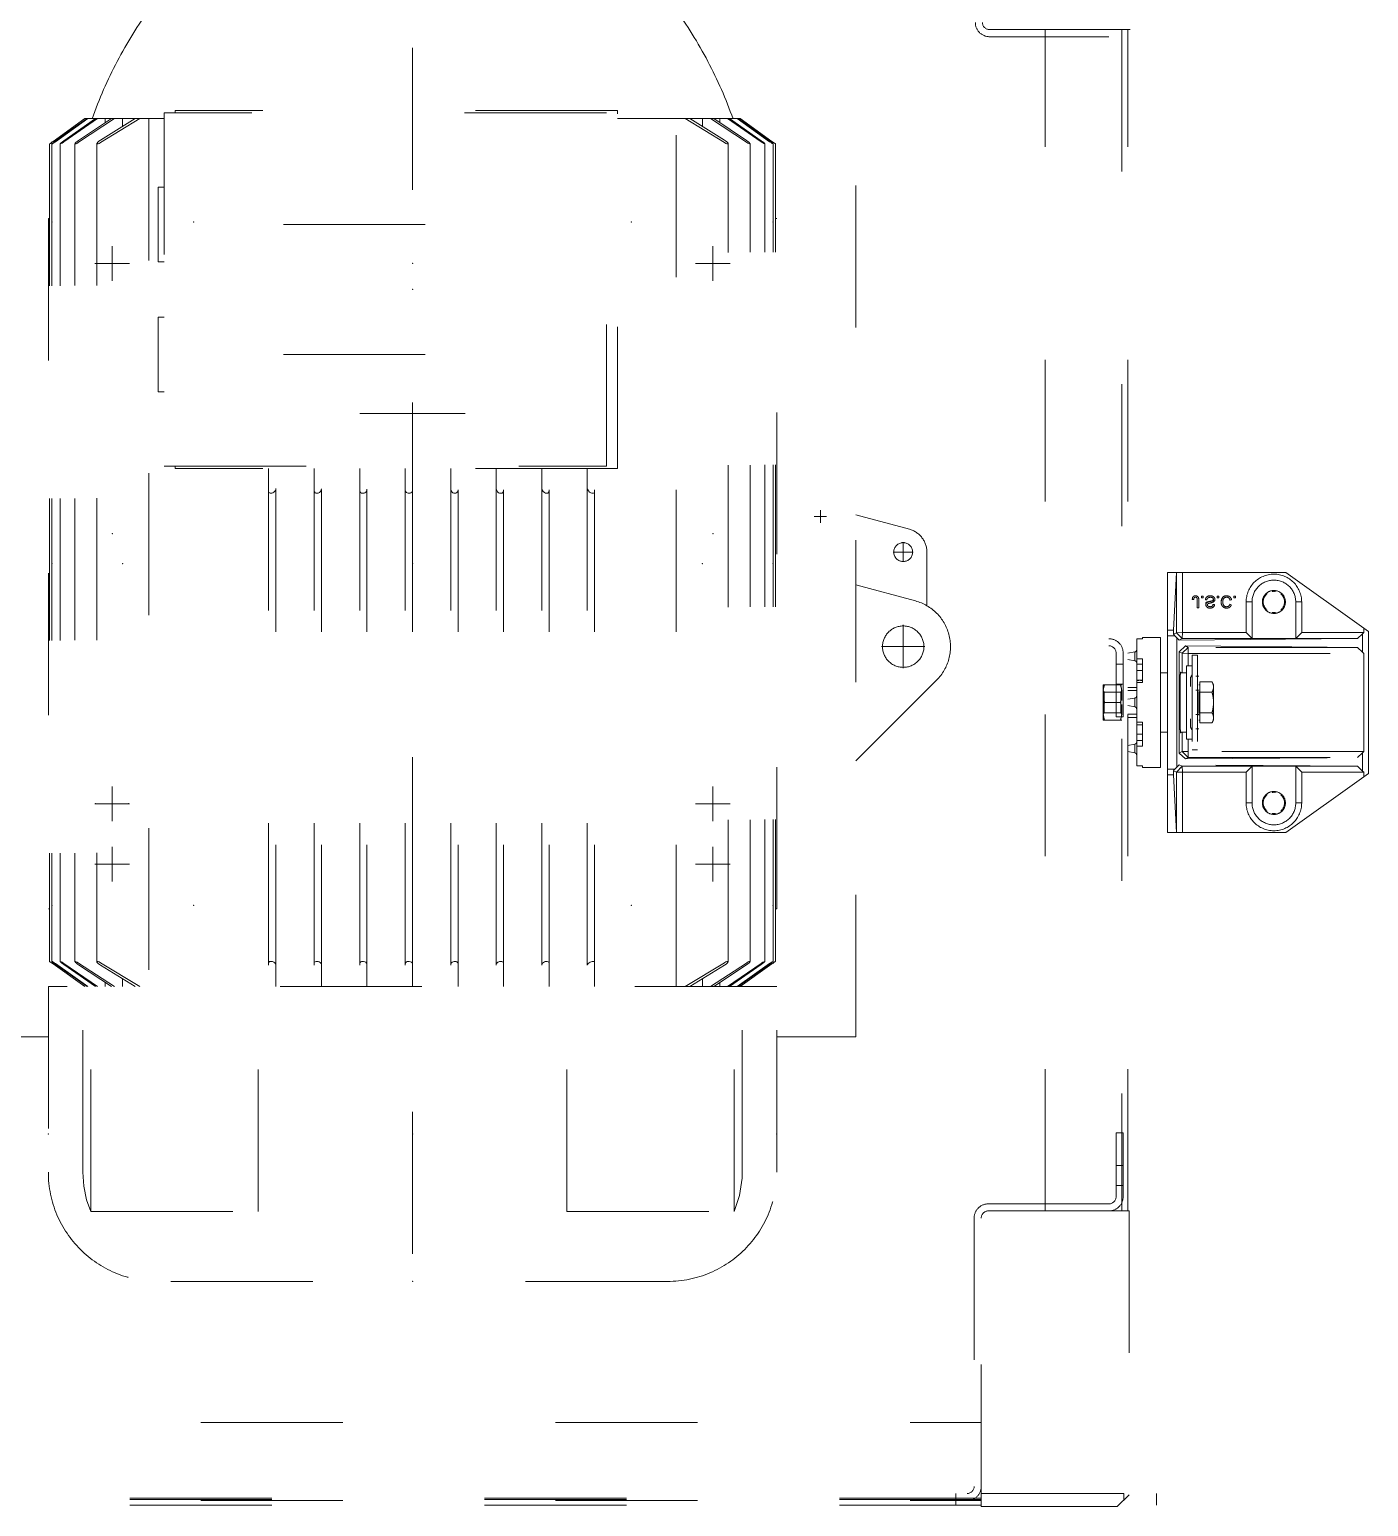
# Model space of a CAD drawing. Extents: x -181672 to 290600, y -29000 to 395522.
# Drawn here: x 1109 to 2241, y 39824 to 41073 of the extents above; entities that cross this region are included whole.
import ezdxf

# ---------------------------------------------------------------- set-up
doc = ezdxf.new("R2010")
doc.units = 0
doc.header["$LTSCALE"] = 10
doc.linetypes.add('XFM7Q20PCW-200K$0$ACAD_ISO03W100', pattern=[30, 12, -18])
doc.layers.add('XFM7Q20PCW-200K$0$PCW EQ (FUTURE)', color=252, linetype='XFM7Q20PCW-200K$0$ACAD_ISO03W100', lineweight=9)

# ---------------------------------------------------------------- blocks, each defined once
blk = doc.blocks.new('XFM7Q20PCW-200K$0$PCW-防震基座-更新後 - PCW-防震基座-更新後-V1242-CUB_L40')
at = {"extrusion": (0, 0, -1)}
for p, q in [((-2437.7, -343.4), (-2437.7, 616.6)), ((-2433.7, 616.6), (-2433.7, -343.4)), ((-2432.7, -343.4), (-2432.7, 616.6)), ((-2431.7, -343.4), (-2431.7, 616.6)), ((-2367.7, 616.6), (-2367.7, -343.4)), ((-2433.7, -321.9), (-2437.7, -321.9)), ((-2188.7, -397.4), (-1189.5, -397.4)), ((-1189.5, -462.4), (-2188.7, -462.4)), ((-2188.7, -467.4), (-1189.5, -467.4)), ((-2437.7, -491.5), (-2433.7, -491.5))]:
    blk.add_line(p, q, dxfattribs=at)
for p, q in [((-2427.7, -321.9), (-2433.7, -321.9)), ((-2427.7, -464), (-2427.7, -331.4)), ((-2438.7, -343.4), (-2194.7, -343.4)), ((-2438.7, -343.4), (-2438.7, -458.4)), ((-2194.7, -337.4), (-2421.7, -337.4)), ((-2408.7, -343.4), (-2408.7, -343.4)), ((-2399.7, -343.4), (-2399.7, -343.4)), ((-2188.7, -349.4), (-2188.7, -468.4)), ((-2182.7, -451.4), (-2182.7, -349.4)), ((-1195.5, -451.4), (-1195.5, -350.4)), ((-1189.5, -469.4), (-1189.5, -350.4)), ((-1773.6, -446.4), (-1743.6, -446.4)), ((-1773.6, -447.7), (-1773.6, -461.1)), ((-1767.3, -447.3), (-1768.6, -446.4)), ((-1767.3, -461.5), (-1767.3, -447.3)), ((-1767.3, -447.3), (-1749.8, -447.3)), ((-1758.6, -447.7), (-1758.6, -461.1)), ((-1748.6, -446.4), (-1749.8, -447.3)), ((-1749.8, -447.3), (-1749.8, -461.5)), ((-1743.6, -447.7), (-1743.6, -461.1)), ((-2428.7, -468.4), (-2438.7, -458.4)), ((-2122.7, -457.4), (-2176.7, -457.4)), ((-2167.2, -463.4), (-2167.2, -457.4)), ((-2150.2, -457.4), (-2150.2, -463.4)), ((-2122.7, -463.4), (-2122.7, -457.4)), ((-1770.7, -457.4), (-1770.7, -463.4)), ((-1770.7, -457.4), (-1716.7, -457.4)), ((-1768.6, -462.4), (-1767.3, -461.5)), ((-1749.8, -461.5), (-1767.3, -461.5)), ((-1749.8, -461.5), (-1748.6, -462.4)), ((-1743.2, -463.4), (-1743.2, -457.4)), ((-1726.2, -457.4), (-1726.2, -463.4)), ((-2433.7, -464), (-2427.7, -464)), ((-2188.7, -468.4), (-2428.7, -468.4)), ((-2122.7, -463.4), (-2176.7, -463.4)), ((-2158.7, -463.4), (-2158.7, -463.4)), ((-1801.3, -473.2), (-1800.2, -467.4)), ((-1801.3, -473.2), (-1793.9, -473.2)), ((-1794.9, -467.4), (-1793.9, -473.2)), ((-1771.3, -474.9), (-1771.3, -467.4)), ((-1716.7, -463.4), (-1770.7, -463.4)), ((-1768, -462.4), (-1768.6, -462.4)), ((-1768.6, -474.9), (-1768.6, -467.4)), ((-1766.3, -462.4), (-1768, -462.4)), ((-1763.6, -462.4), (-1766.3, -462.4)), ((-1760.3, -462.4), (-1763.6, -462.4)), ((-1762.3, -473.2), (-1761.3, -467.4)), ((-1762.3, -473.2), (-1754.9, -473.2)), ((-1753.6, -462.4), (-1756.9, -462.4)), ((-1755.9, -467.4), (-1754.9, -473.2)), ((-1750.9, -462.4), (-1753.6, -462.4)), ((-1749.2, -462.4), (-1750.9, -462.4)), ((-1748.6, -462.4), (-1749.2, -462.4)), ((-1748.6, -467.4), (-1748.6, -474.9)), ((-1745.9, -467.4), (-1745.9, -474.9)), ((-1723.3, -473.2), (-1722.3, -467.4)), ((-1715.9, -473.2), (-1723.3, -473.2)), ((-1716.9, -467.4), (-1715.9, -473.2)), ((-939.5, -469.4), (-1189.5, -469.4)), ((-1813.6, -494.9), (-1813.6, -479.9)), ((-1812.3, -479.9), (-1813.6, -479.9)), ((-1812.3, -474.9), (-1812.3, -479.9)), ((-1812.3, -474.9), (-1785.5, -474.9)), ((-1795.5, -479.9), (-1795.5, -474.9)), ((-1775.4, -479.9), (-1795.5, -479.9)), ((-1790.9, -479.9), (-1790.9, -474.9)), ((-1785.5, -474.9), (-1731.7, -474.9)), ((-1785.5, -474.9), (-1785.5, -479.9)), ((-1777.5, -479.9), (-1777.5, -474.9)), ((-1775.4, -474.9), (-1775.4, -479.9)), ((-1741.8, -479.9), (-1741.8, -474.9)), ((-1721.6, -479.9), (-1741.8, -479.9)), ((-1740.1, -476.7), (-1740.1, -474.9)), ((-1740.1, -479.9), (-1740.1, -478.1)), ((-1739.7, -474.9), (-1739.7, -479.9)), ((-1731.7, -474.9), (-1731.7, -479.9)), ((-1731.7, -474.9), (-1726.3, -474.9)), ((-1726.3, -479.9), (-1726.3, -474.9)), ((-1704.8, -474.9), (-1726.3, -474.9)), ((-1721.6, -474.9), (-1721.6, -479.9)), ((-1704.8, -474.9), (-1704.8, -479.9)), ((-1703.6, -479.9), (-1704.8, -479.9)), ((-1703.6, -479.9), (-1703.6, -494.9)), ((-2433.7, -491.5), (-2427.7, -491.5)), ((-1813.6, -494.9), (-1703.6, -494.9)), ((-1783.6, -494.9), (-1783.6, -500.9)), ((-1733.6, -500.9), (-1733.6, -494.9)), ((-1868.6, -500.9), (-1868.6, -508.4)), ((-1868.6, -500.9), (-1819.8, -500.9)), ((-1868.6, -508.4), (-1819.8, -505.9)), ((-1817.6, -508.4), (-1868.6, -508.4)), ((-1868.6, -508.4), (-1868.6, -508.4)), ((-1868.6, -508.4), (-1868.6, -513.5)), ((-1819.8, -500.9), (-1819.8, -505.9)), ((-1819.8, -500.9), (-1817.9, -500.9)), ((-1817.9, -500.9), (-1815, -500.9)), ((-1816.3, -505.9), (-1817.6, -508.4)), ((-1812.6, -513.4), (-1817.6, -508.4)), ((-1817.6, -508.4), (-1817.6, -513.5)), ((-1815, -500.9), (-1815, -507.1)), ((-1815, -500.9), (-1702.2, -500.9)), ((-1815, -507.1), (-1813.3, -508.9)), ((-1811.3, -510.9), (-1813.3, -508.9)), ((-1813.3, -508.9), (-1703.9, -508.9)), ((-1812.6, -661.7), (-1811.3, -510.9)), ((-1812.6, -513.4), (-1811.3, -510.9)), ((-1801.4, -510.9), (-1806.3, -516)), ((-1800.1, -513.4), (-1801.4, -510.9)), ((-1801.4, -510.9), (-1715.8, -510.9)), ((-1784.2, -512), (-1784.2, -512.1)), ((-1783.6, -511.8), (-1783.6, -516.9)), ((-1733.6, -516.9), (-1733.6, -511.8)), ((-1733, -512.1), (-1733, -512)), ((-1715.8, -510.9), (-1717, -513.4)), ((-1710.8, -516), (-1715.8, -510.9)), ((-1703.9, -508.9), (-1705.8, -510.9)), ((-1705.8, -510.9), (-1704.6, -661.7)), ((-1705.8, -510.9), (-1704.6, -513.4)), ((-1699.6, -508.4), (-1704.6, -513.4)), ((-1703.9, -508.9), (-1702.2, -507.1)), ((-1702.2, -500.9), (-1699.3, -500.9)), ((-1702.2, -507.1), (-1702.2, -500.9)), ((-1699.6, -508.4), (-1700.9, -505.9)), ((-1648.6, -508.4), (-1699.6, -508.4)), ((-1699.5, -513.5), (-1699.6, -508.4)), ((-1699.3, -500.9), (-1697.4, -500.9)), ((-1697.4, -505.9), (-1697.4, -500.9)), ((-1697.4, -500.9), (-1648.6, -500.9)), ((-1697.4, -505.9), (-1648.6, -508.4)), ((-1648.6, -508.4), (-1648.6, -500.9)), ((-1648.6, -513.5), (-1648.6, -508.4)), ((-1648.6, -508.4), (-1648.6, -508.4)), ((-1868.6, -513.5), (-1868.6, -600.9)), ((-1868.6, -513.5), (-1817.6, -513.5)), ((-1817.6, -513.5), (-1812.6, -513.4)), ((-1817.6, -513.5), (-1817.6, -567.4)), ((-1812.6, -572.4), (-1812.6, -513.4)), ((-1806.3, -516), (-1805.1, -661.7)), ((-1806.3, -516), (-1805.1, -518.4)), ((-1800.1, -513.4), (-1805.1, -518.4)), ((-1805.1, -518.4), (-1805.1, -661.7)), ((-1805.1, -518.4), (-1800.1, -518.5)), ((-1783.6, -513.4), (-1800.1, -513.4)), ((-1800.1, -518.5), (-1800.1, -513.4)), ((-1800.1, -666.9), (-1800.1, -518.5)), ((-1800.1, -518.5), (-1789.6, -518.5)), ((-1798.6, -526.4), (-1798.6, -521.9)), ((-1791.7, -521.9), (-1718.6, -521.9)), ((-1789.6, -516.9), (-1789.6, -521.9)), ((-1789.6, -516.9), (-1727.6, -516.9)), ((-1781.9, -521.8), (-1782.1, -521.9)), ((-1781.8, -521.6), (-1781.9, -521.8)), ((-1781.6, -521.5), (-1781.8, -521.6)), ((-1781.5, -521.4), (-1781.6, -521.5)), ((-1781.3, -521.3), (-1781.5, -521.4)), ((-1781.1, -521.2), (-1781.3, -521.3)), ((-1781, -521.1), (-1781.1, -521.2)), ((-1780.8, -521), (-1781, -521.1)), ((-1780.6, -520.9), (-1780.8, -521)), ((-1780.4, -520.8), (-1780.6, -520.9)), ((-1780.2, -520.7), (-1780.4, -520.8)), ((-1780.1, -520.6), (-1780.2, -520.7)), ((-1779.9, -520.6), (-1780.1, -520.6)), ((-1779.7, -520.5), (-1779.9, -520.6)), ((-1779.5, -520.5), (-1779.7, -520.5)), ((-1779.3, -520.5), (-1779.5, -520.5)), ((-1779.1, -520.4), (-1779.3, -520.5)), ((-1778.9, -520.4), (-1779.1, -520.4)), ((-1778.7, -520.4), (-1778.9, -520.4)), ((-1777.7, -520.4), (-1778.5, -520.4)), ((-1777.5, -520.4), (-1777.7, -520.4)), ((-1777.5, -520.4), (-1777.2, -520.4)), ((-1777.2, -520.4), (-1776.9, -520.4)), ((-1776.9, -520.4), (-1776.6, -520.4)), ((-1776.6, -520.4), (-1776.2, -520.4)), ((-1776.2, -520.4), (-1775.9, -520.4)), ((-1775.9, -520.4), (-1775.4, -520.4)), ((-1775.4, -520.4), (-1775, -520.4)), ((-1775, -520.4), (-1774.5, -520.4)), ((-1774.5, -520.4), (-1774.1, -520.4)), ((-1774.1, -520.4), (-1773.5, -520.4)), ((-1773.5, -520.4), (-1773, -520.4)), ((-1773, -520.4), (-1772.5, -520.4)), ((-1745, -520.4), (-1744.5, -520.4)), ((-1744.5, -520.4), (-1743.9, -520.4)), ((-1743.9, -520.4), (-1743.4, -520.4)), ((-1743.4, -520.4), (-1742.9, -520.4)), ((-1742.9, -520.4), (-1742.4, -520.4)), ((-1742.4, -520.4), (-1742.1, -520.4)), ((-1742.1, -520.4), (-1741.7, -520.4)), ((-1741.7, -520.4), (-1741.3, -520.4)), ((-1741.3, -520.4), (-1740.9, -520.4)), ((-1740.9, -520.4), (-1740.5, -520.4)), ((-1740.5, -520.4), (-1740.2, -520.4)), ((-1740.2, -520.4), (-1739.9, -520.4)), ((-1739.9, -520.4), (-1738.8, -520.4)), ((-1738.8, -520.4), (-1738.7, -520.4)), ((-1738.3, -520.4), (-1738.5, -520.4)), ((-1738.1, -520.4), (-1738.3, -520.4)), ((-1737.9, -520.5), (-1738.1, -520.4)), ((-1737.7, -520.5), (-1737.9, -520.5)), ((-1737.5, -520.5), (-1737.7, -520.5)), ((-1737.3, -520.6), (-1737.5, -520.5)), ((-1737.1, -520.6), (-1737.3, -520.6)), ((-1737, -520.7), (-1737.1, -520.6)), ((-1736.8, -520.8), (-1737, -520.7)), ((-1736.6, -520.9), (-1736.8, -520.8)), ((-1736.4, -520.9), (-1736.6, -520.9)), ((-1736.2, -521), (-1736.4, -520.9)), ((-1736.1, -521.1), (-1736.2, -521)), ((-1735.9, -521.3), (-1736.1, -521.1)), ((-1735.7, -521.4), (-1735.9, -521.3)), ((-1735.6, -521.5), (-1735.7, -521.4)), ((-1735.4, -521.6), (-1735.6, -521.5)), ((-1735.3, -521.8), (-1735.4, -521.6)), ((-1735.1, -521.9), (-1735.3, -521.8)), ((-1717, -513.4), (-1733.6, -513.4)), ((-1727.6, -516.9), (-1727.6, -521.9)), ((-1727.6, -518.5), (-1717.1, -518.5)), ((-1718.6, -521.9), (-1718.6, -526.4)), ((-1717, -513.4), (-1717.1, -518.5)), ((-1717.1, -518.5), (-1712, -518.4)), ((-1717.1, -518.5), (-1717.1, -666.9)), ((-1712, -518.4), (-1717, -513.4)), ((-1712, -518.4), (-1710.8, -516)), ((-1710.8, -516), (-1712, -661.7)), ((-1712, -661.7), (-1712, -518.4)), ((-1704.6, -513.4), (-1704.6, -572.4)), ((-1704.6, -513.4), (-1699.5, -513.5)), ((-1699.5, -567.4), (-1699.5, -513.5)), ((-1699.5, -513.5), (-1648.6, -513.5)), ((-1671.5, -521.9), (-1671.6, -523.1)), ((-1648.6, -600.9), (-1648.6, -513.5)), ((-1718.6, -526.4), (-1791.7, -526.4)), ((-1780.8, -527.4), (-1780.8, -524.9)), ((-1771.6, -528.2), (-1775.9, -528.2)), ((-1775.9, -528.2), (-1775.9, -538.6)), ((-1773.6, -528.2), (-1773.6, -527.4)), ((-1758.6, -528.2), (-1771.6, -528.2)), ((-1769.3, -527.4), (-1769.4, -527.4)), ((-1769.4, -527.4), (-1769.4, -527.4)), ((-1769.2, -527.4), (-1769.3, -527.4)), ((-1769.3, -527.4), (-1769.3, -527.4)), ((-1769.3, -527.4), (-1769.3, -527.4)), ((-1769.1, -527.4), (-1769.2, -527.4)), ((-1769.2, -527.4), (-1769.2, -527.4)), ((-1769.2, -527.4), (-1769.2, -527.4)), ((-1769, -527.3), (-1769.1, -527.3)), ((-1769.1, -527.3), (-1769.1, -527.3)), ((-1769.1, -527.3), (-1769.1, -527.4)), ((-1768.9, -527.2), (-1769, -527.3)), ((-1769, -527.3), (-1769, -527.3)), ((-1769, -527.3), (-1769, -527.3)), ((-1769, -527.3), (-1769, -527.3)), ((-1768.9, -527.4), (-1768.9, -524.9)), ((-1768.8, -527.2), (-1768.9, -527.2)), ((-1768.9, -527.2), (-1768.9, -527.2)), ((-1768.9, -527.2), (-1768.9, -527.2)), ((-1768.9, -527.2), (-1768.9, -527.2)), ((-1768.8, -527.1), (-1768.8, -527.2)), ((-1767.9, -527.4), (-1758.6, -527.4)), ((-1767.3, -528.2), (-1767.3, -538.6)), ((-1749.2, -527.4), (-1758.6, -527.4)), ((-1745.6, -528.2), (-1758.6, -528.2)), ((-1749.9, -528.2), (-1749.9, -538.6)), ((-1748.4, -527.2), (-1748.4, -527.1)), ((-1748.3, -527.2), (-1748.4, -527.2)), ((-1748.3, -524.9), (-1748.3, -527.4)), ((-1748.2, -527.3), (-1748.3, -527.2)), ((-1748.3, -527.2), (-1748.3, -527.2)), ((-1748.3, -527.2), (-1748.3, -527.2)), ((-1748.3, -527.2), (-1748.3, -527.2)), ((-1748.1, -527.3), (-1748.2, -527.3)), ((-1748.2, -527.3), (-1748.2, -527.3)), ((-1748.2, -527.3), (-1748.2, -527.3)), ((-1748.2, -527.3), (-1748.2, -527.3)), ((-1748, -527.4), (-1748.1, -527.3)), ((-1748.1, -527.3), (-1748.1, -527.3)), ((-1748.1, -527.3), (-1748.1, -527.3)), ((-1747.9, -527.4), (-1748, -527.4)), ((-1748, -527.4), (-1748, -527.4)), ((-1748, -527.4), (-1748, -527.4)), ((-1747.8, -527.4), (-1747.9, -527.4)), ((-1747.9, -527.4), (-1747.9, -527.4)), ((-1747.9, -527.4), (-1747.9, -527.4)), ((-1747.9, -527.4), (-1747.9, -527.4)), ((-1741.3, -528.2), (-1745.6, -528.2)), ((-1743.6, -527.4), (-1743.6, -528.2)), ((-1741.3, -528.2), (-1741.3, -538.6)), ((-1736.4, -524.9), (-1736.4, -527.4)), ((-1678.6, -526), (-1678.6, -527.4)), ((-1678.6, -526), (-1671.7, -526)), ((-1678.6, -527.4), (-1671.8, -527.4)), ((-1671.9, -534.2), (-1671.8, -533)), ((-1670, -529.7), (-1670, -531.1)), ((-1668.6, -529.7), (-1670, -529.7)), ((-1670, -531.1), (-1668.6, -531.1)), ((-1668.6, -531.1), (-1668.6, -529.7)), ((-1773.6, -539.9), (-1775.9, -538.6)), ((-1771.6, -539.9), (-1758.6, -539.9)), ((-1745.6, -539.9), (-1758.6, -539.9)), ((-1745.6, -539.9), (-1745.6, -539.9)), ((-1741.3, -538.6), (-1743.6, -539.9)), ((-1675.7, -539.4), (-1675.8, -540.6)), ((-1668.6, -542.9), (-1670, -542.9)), ((-1670, -542.9), (-1670, -544.3)), ((-1670, -544.3), (-1668.6, -544.3)), ((-1668.6, -544.3), (-1668.6, -542.9)), ((-1675.9, -554.9), (-1675.6, -553.7)), ((-1672.1, -553.8), (-1671.8, -555.1)), ((-1668.6, -556.9), (-1670, -556.9)), ((-1670, -556.9), (-1670, -558.3)), ((-1670, -558.3), (-1668.6, -558.3)), ((-1668.6, -558.3), (-1668.6, -556.9)), ((-1817.6, -567.4), (-1843.6, -567.4)), ((-1812.6, -572.4), (-1843.6, -572.4)), ((-1812.6, -572.4), (-1817.6, -567.4)), ((-1812.6, -609.4), (-1812.6, -572.4)), ((-1704.6, -572.4), (-1699.5, -567.4)), ((-1704.6, -572.4), (-1673.6, -572.4)), ((-1704.6, -609.4), (-1704.6, -572.4)), ((-1673.6, -567.4), (-1699.5, -567.4)), ((-1821.4, -666.9), (-1868.6, -600.9)), ((-1843.6, -609.4), (-1812.6, -609.4)), ((-1812.6, -609.4), (-1817.6, -614.4)), ((-1812.6, -661.7), (-1812.6, -609.4)), ((-1673.6, -609.4), (-1704.6, -609.4)), ((-1704.6, -609.4), (-1704.6, -661.7)), ((-1704.6, -609.4), (-1699.5, -614.4)), ((-1648.6, -600.9), (-1695.7, -666.9)), ((-1843.6, -614.4), (-1817.6, -614.4)), ((-1817.6, -614.4), (-1817.6, -666.9)), ((-1699.5, -666.9), (-1699.5, -614.4)), ((-1699.5, -614.4), (-1673.6, -614.4)), ((-1816.6, -665.9), (-1812.6, -661.7)), ((-1805.1, -661.7), (-1801.1, -665.9)), ((-1716.1, -665.9), (-1712, -661.7)), ((-1704.6, -661.7), (-1700.6, -665.9)), ((-1817.6, -666.9), (-1821.4, -666.9)), ((-1821.4, -666.9), (-1818.6, -670.9)), ((-1818.6, -670.9), (-1698.6, -670.9)), ((-1816.6, -665.9), (-1817.6, -666.9)), ((-1801.1, -665.9), (-1816.6, -665.9)), ((-1800.1, -666.9), (-1801.1, -665.9)), ((-1717.1, -666.9), (-1800.1, -666.9)), ((-1716.1, -665.9), (-1717.1, -666.9)), ((-1700.6, -665.9), (-1716.1, -665.9)), ((-1699.5, -666.9), (-1700.6, -665.9)), ((-1695.7, -666.9), (-1699.5, -666.9)), ((-1695.7, -666.9), (-1698.6, -670.9))]:
    blk.add_line(p, q)
at = {"flags": 128}
for points in [[(-1801.9, -474.4), (-1802, -474.5), (-1802.1, -474.5), (-1802.1, -474.5), (-1802.2, -474.6), (-1802.3, -474.6), (-1802.3, -474.7), (-1802.4, -474.7), (-1802.5, -474.7), (-1802.5, -474.8), (-1802.6, -474.8), (-1802.7, -474.8), (-1802.8, -474.8)], [(-1802.2, -474.6), (-1802.3, -474.6), (-1802.3, -474.7)], [(-1801.4, -473.7), (-1801.4, -473.8), (-1801.5, -473.8), (-1801.5, -473.9), (-1801.6, -474), (-1801.6, -474), (-1801.7, -474.1), (-1801.7, -474.2), (-1801.8, -474.2), (-1801.8, -474.3), (-1801.9, -474.3), (-1801.9, -474.4)], [(-1801.3, -473.3), (-1801.3, -473.4), (-1801.3, -473.5), (-1801.4, -473.6), (-1801.4, -473.6), (-1801.4, -473.7)], [(-1801.3, -473.5), (-1801.4, -473.6), (-1801.4, -473.6)], [(-1801.3, -473.2), (-1801.3, -473.3)], [(-1793.7, -473.7), (-1793.7, -473.6), (-1793.8, -473.5), (-1793.8, -473.5), (-1793.8, -473.4), (-1793.8, -473.3), (-1793.9, -473.2)], [(-1793.5, -474.1), (-1793.5, -474), (-1793.6, -474), (-1793.6, -473.9), (-1793.6, -473.8), (-1793.7, -473.8), (-1793.7, -473.7)], [(-1793, -474.5), (-1793.1, -474.5), (-1793.1, -474.4), (-1793.2, -474.4), (-1793.3, -474.3), (-1793.3, -474.3), (-1793.4, -474.2), (-1793.4, -474.2), (-1793.5, -474.1)], [(-1792.7, -474.7), (-1792.7, -474.7), (-1792.8, -474.7), (-1792.9, -474.6), (-1792.9, -474.6), (-1793, -474.5)], [(-1762.3, -473.2), (-1762.3, -473.3), (-1762.3, -473.4), (-1762.4, -473.5), (-1762.4, -473.6), (-1762.4, -473.6), (-1762.4, -473.7), (-1762.5, -473.8), (-1762.5, -473.8), (-1762.5, -473.9), (-1762.6, -474), (-1762.6, -474), (-1762.7, -474.1), (-1762.7, -474.2), (-1762.8, -474.2), (-1762.8, -474.3), (-1762.9, -474.3), (-1763, -474.4), (-1763, -474.5), (-1763.1, -474.5), (-1763.1, -474.5), (-1763.2, -474.6), (-1763.3, -474.6), (-1763.4, -474.7), (-1763.4, -474.7), (-1763.5, -474.7), (-1763.6, -474.8), (-1763.6, -474.8), (-1763.7, -474.8), (-1763.8, -474.8), (-1763.9, -474.9), (-1764, -474.9)], [(-1753.2, -474.9), (-1753.3, -474.9), (-1753.4, -474.8), (-1753.5, -474.8), (-1753.5, -474.8), (-1753.6, -474.8), (-1753.7, -474.7), (-1753.8, -474.7), (-1753.8, -474.7), (-1753.9, -474.6), (-1754, -474.6), (-1754, -474.5), (-1754.1, -474.5), (-1754.2, -474.4), (-1754.2, -474.4), (-1754.3, -474.3), (-1754.3, -474.3), (-1754.4, -474.2), (-1754.5, -474.2), (-1754.5, -474.1), (-1754.6, -474), (-1754.6, -474), (-1754.6, -473.9), (-1754.7, -473.8), (-1754.7, -473.8), (-1754.7, -473.7), (-1754.8, -473.6), (-1754.8, -473.5), (-1754.8, -473.5), (-1754.9, -473.4), (-1754.9, -473.3), (-1754.9, -473.2)], [(-1724, -474.4), (-1724, -474.5), (-1724.1, -474.5), (-1724.2, -474.5), (-1724.2, -474.6), (-1724.3, -474.6), (-1724.4, -474.7), (-1724.5, -474.7), (-1724.5, -474.7), (-1724.6, -474.8), (-1724.7, -474.8), (-1724.8, -474.8)], [(-1723.3, -473.2), (-1723.3, -473.3), (-1723.4, -473.4), (-1723.4, -473.5), (-1723.4, -473.6), (-1723.4, -473.6), (-1723.5, -473.7), (-1723.5, -473.8), (-1723.5, -473.8), (-1723.6, -473.9), (-1723.6, -474), (-1723.7, -474), (-1723.7, -474.1), (-1723.8, -474.2), (-1723.8, -474.2), (-1723.9, -474.3), (-1723.9, -474.3), (-1724, -474.4)], [(-1715.9, -473.3), (-1715.9, -473.2)], [(-1715.8, -473.7), (-1715.8, -473.6), (-1715.8, -473.5), (-1715.9, -473.5), (-1715.9, -473.4), (-1715.9, -473.3)], [(-1715.6, -474), (-1715.7, -473.9), (-1715.7, -473.8), (-1715.7, -473.8), (-1715.8, -473.7)], [(-1715.5, -474.1), (-1715.6, -474), (-1715.6, -474)], [(-1715.5, -474.2), (-1715.5, -474.1)], [(-1715.4, -474.2), (-1715.5, -474.2)], [(-1715.2, -474.4), (-1715.3, -474.4), (-1715.3, -474.3), (-1715.4, -474.3), (-1715.4, -474.2)], [(-1714.6, -474.8), (-1714.7, -474.7), (-1714.8, -474.7), (-1714.9, -474.7), (-1714.9, -474.6), (-1715, -474.6), (-1715.1, -474.5), (-1715.1, -474.5), (-1715.2, -474.4)], [(-1802.8, -474.8), (-1802.9, -474.9)], [(-1792.4, -474.8), (-1792.4, -474.8), (-1792.5, -474.8), (-1792.6, -474.8), (-1792.7, -474.7)], [(-1724.8, -474.8), (-1724.8, -474.8)], [(-1714.3, -474.9), (-1714.3, -474.9), (-1714.4, -474.8), (-1714.5, -474.8), (-1714.6, -474.8), (-1714.6, -474.8)], [(-1819.8, -505.9), (-1819, -505.9), (-1817.9, -505.9)], [(-1816.3, -505.9), (-1817.2, -505.9), (-1817.9, -505.9)], [(-1815, -507.1), (-1815.7, -506.5), (-1816.3, -505.9)], [(-1700.9, -505.9), (-1701.5, -506.5), (-1702.2, -507.1)], [(-1699.3, -505.9), (-1700, -505.9), (-1700.9, -505.9)], [(-1699.3, -505.9), (-1698.2, -505.9), (-1697.4, -505.9)], [(-1843.6, -567.4), (-1843.6, -572.4)], [(-1673.6, -567.4), (-1673.6, -572.4)], [(-1843.6, -614.4), (-1843.6, -609.4)], [(-1673.6, -614.4), (-1673.6, -609.4)]]:
    blk.add_lwpolyline(points, dxfattribs=at)
for centre, radius, start, end in [((-2421.7, -331.4), 12, 180, 270), ((-2421.7, -331.4), 6, 180, 270), ((-2194.7, -349.4), 12, 0, 90), ((-2194.7, -349.4), 6, 0, 90), ((-1183.5, -350.4), 12, 90, 180), ((-1183.5, -350.4), 6, 90, 180), ((-2176.7, -451.4), 12, 180, 270), ((-2176.7, -451.4), 6, 180, 270), ((-1716.7, -451.4), 6, 270, 0), ((-1716.7, -451.4), 12, 270, 0), ((-1843.6, -590.9), 23.5, 90, 270), ((-1843.6, -590.9), 18.5, 90, 270), ((-1673.6, -590.9), 23.5, 270, 90), ((-1673.6, -590.9), 18.5, 270, 90), ((-1843.6, -590.9), 9.73, 0, 180), ((-1843.6, -590.9), 9, 40, 140), ((-1673.6, -590.9), 9.73, 0, 180), ((-1673.6, -590.9), 9, 40, 140), ((-1843.6, -590.9), 9.73, 180, 0), ((-1843.6, -590.9), 9, 170.5088, 180), ((-1843.6, -590.9), 9, 180, 189.5001), ((-1843.6, -590.9), 9, 220, 320), ((-1843.6, -590.9), 9, 0, 9.5001), ((-1843.6, -590.9), 9, 350.5088, 0), ((-1673.6, -590.9), 9.73, 180, 0), ((-1673.6, -590.9), 9, 170.5088, 180), ((-1673.6, -590.9), 9, 180, 189.5001), ((-1673.6, -590.9), 9, 220, 320), ((-1673.6, -590.9), 9, 0, 9.5001), ((-1673.6, -590.9), 9, 350.5088, 0)]:
    blk.add_arc(centre, radius, start, end)
for points in [[(-1773.6, -446.4), (-1773.6, -446.4), (-1773.6, -446.7), (-1773.6, -447.3), (-1773.6, -447.7)], [(-1773.6, -447.7), (-1772.4, -447.3), (-1769.9, -446.7), (-1767.4, -446.4), (-1766.1, -446.4)], [(-1766.1, -446.4), (-1764.8, -446.4), (-1762.3, -446.6), (-1759.8, -447.3), (-1758.6, -447.7)], [(-1758.6, -447.7), (-1757.4, -447.3), (-1754.9, -446.7), (-1752.4, -446.4), (-1751.1, -446.4)], [(-1751.1, -446.4), (-1749.8, -446.4), (-1747.3, -446.6), (-1744.8, -447.3), (-1743.6, -447.7)], [(-1743.6, -447.7), (-1743.6, -447.3), (-1743.6, -446.7), (-1743.6, -446.4), (-1743.6, -446.4)], [(-1773.6, -461.1), (-1773.6, -461.5), (-1773.6, -462.1), (-1773.6, -462.4), (-1773.6, -462.4)], [(-1766.1, -462.4), (-1767.4, -462.4), (-1769.9, -462.1), (-1772.4, -461.5), (-1773.6, -461.1)], [(-1766.1, -462.4), (-1764.8, -462.4), (-1762.3, -462.1), (-1759.8, -461.5), (-1758.6, -461.1)], [(-1751.1, -462.4), (-1752.4, -462.4), (-1754.9, -462.1), (-1757.4, -461.5), (-1758.6, -461.1)], [(-1743.6, -461.1), (-1744.8, -461.5), (-1747.3, -462.1), (-1749.8, -462.4), (-1751.1, -462.4)], [(-1743.6, -461.1), (-1743.6, -461.5), (-1743.6, -462.1), (-1743.6, -462.4), (-1743.6, -462.4)], [(-1784.2, -512.1), (-1784.2, -512.1), (-1784.1, -512.1), (-1783.9, -512.1)], [(-1733.2, -512.1), (-1733.1, -512.1), (-1733, -512.1), (-1733, -512.1)], [(-1671.8, -527.4), (-1670.6, -527.4), (-1668.8, -526.9), (-1668.5, -525.4), (-1668.4, -524.6)], [(-1668.4, -524.6), (-1668.4, -525.4), (-1668.9, -526.8), (-1670.5, -527.4), (-1671.8, -527.4)], [(-1671.7, -526), (-1671.3, -526), (-1670.6, -526), (-1670, -525.8), (-1669.6, -525), (-1669.6, -524.6)], [(-1671.6, -523.1), (-1671, -523.1), (-1670, -523.3), (-1669.6, -524.1), (-1669.6, -524.6)], [(-1669.6, -524.6), (-1669.6, -524.1), (-1670, -523.3), (-1671, -523.1), (-1671.6, -523.1)], [(-1668.4, -524.6), (-1668.4, -523.7), (-1668.9, -522.3), (-1670.4, -521.9), (-1671.5, -521.9)], [(-1671.5, -521.9), (-1670.4, -521.9), (-1668.9, -522.3), (-1668.4, -523.7), (-1668.4, -524.6)], [(-1676, -533.4), (-1676.8, -533.4), (-1678.1, -534), (-1678.9, -535.9), (-1678.8, -536.9)], [(-1678.8, -536.9), (-1678.8, -535.8), (-1678.3, -534.1), (-1676.7, -533.3), (-1676, -533.4)], [(-1678.8, -536.9), (-1678.8, -538), (-1678.3, -539.8), (-1676.7, -540.7), (-1675.8, -540.6)], [(-1675.8, -540.6), (-1676.7, -540.6), (-1678.2, -539.9), (-1678.8, -537.9), (-1678.8, -536.9)], [(-1677.6, -537), (-1677.6, -536.3), (-1677.3, -535.2), (-1676.6, -534.6), (-1676.1, -534.6)], [(-1676.1, -534.6), (-1676.6, -534.6), (-1677.3, -535.1), (-1677.6, -536.4), (-1677.6, -537)], [(-1675.7, -539.4), (-1676.3, -539.3), (-1677.3, -538.9), (-1677.6, -537.7), (-1677.6, -537)], [(-1677.6, -537), (-1677.6, -537.7), (-1677.3, -538.9), (-1676.3, -539.3), (-1675.7, -539.4)], [(-1674.5, -537), (-1674.7, -536.1), (-1675.1, -534.8), (-1675.6, -534.8), (-1676.1, -534.6)], [(-1676, -533.4), (-1675.3, -533.4), (-1674.2, -533.9), (-1673.2, -536.1), (-1672.7, -540.6), (-1672, -539.6), (-1671.3, -539.7)], [(-1671.4, -541), (-1672.1, -541), (-1673.2, -540.6), (-1674, -538.9), (-1674.2, -537.9), (-1674.5, -537)], [(-1671.9, -534.2), (-1671.1, -534.3), (-1670, -534.9), (-1669.7, -536.5), (-1669.6, -537.2)], [(-1669.6, -537.2), (-1669.6, -536.4), (-1670, -535.1), (-1671.1, -534.2), (-1671.9, -534.2)], [(-1668.4, -537.3), (-1668.4, -535.9), (-1669.1, -533.7), (-1670.9, -533), (-1671.8, -533)], [(-1671.8, -533), (-1670.8, -533), (-1669.2, -533.8), (-1668.3, -535.8), (-1668.4, -537.3)], [(-1771.6, -539.9), (-1772.3, -539.9), (-1773.8, -539.6), (-1775.2, -539), (-1775.9, -538.6)], [(-1771.6, -539.9), (-1770.9, -539.9), (-1769.4, -539.6), (-1768, -539), (-1767.3, -538.6)], [(-1769.4, -539.5), (-1770.1, -539.8), (-1770.8, -539.9), (-1771.6, -539.9)], [(-1767.3, -538.6), (-1768, -539), (-1768.7, -539.3), (-1769.4, -539.5)], [(-1758.6, -539.9), (-1760, -539.9), (-1762.9, -539.6), (-1765.8, -539), (-1767.3, -538.6)], [(-1758.6, -539.9), (-1757.1, -539.9), (-1754.2, -539.6), (-1751.4, -539), (-1749.9, -538.6)], [(-1754.2, -539.5), (-1755.7, -539.8), (-1757.1, -539.9), (-1758.6, -539.9)], [(-1749.9, -538.6), (-1751.3, -539), (-1752.8, -539.3), (-1754.2, -539.5)], [(-1745.6, -539.9), (-1746.3, -539.9), (-1747.8, -539.6), (-1749.2, -539), (-1749.9, -538.6)], [(-1741.3, -538.6), (-1742, -539), (-1743.4, -539.6), (-1744.9, -539.9), (-1745.6, -539.9)], [(-1673.7, -546.3), (-1675.3, -546.3), (-1677.8, -547.2), (-1678.9, -549.8), (-1678.8, -551)], [(-1678.8, -551), (-1678.8, -549.6), (-1677.9, -547.4), (-1675.2, -546.1), (-1673.7, -546.3)], [(-1673.7, -547.7), (-1674.9, -547.7), (-1676.8, -548.2), (-1677.8, -549.9), (-1677.6, -551)], [(-1674.6, -547.7), (-1674.3, -547.7), (-1674, -547.6), (-1673.7, -547.7)], [(-1668.4, -551), (-1668.4, -549.3), (-1669.5, -547), (-1672.5, -546.4), (-1673.7, -546.3)], [(-1673.7, -546.3), (-1672.2, -546.3), (-1669.8, -547), (-1668.1, -549.3), (-1668.4, -551)], [(-1669.6, -550.9), (-1669.6, -549.9), (-1670.2, -548.4), (-1672.3, -547.5), (-1673.7, -547.7)], [(-1673.7, -547.7), (-1672.3, -547.7), (-1670.2, -548.2), (-1669.6, -550), (-1669.6, -550.9)], [(-1672.3, -540.9), (-1672, -541), (-1671.7, -541), (-1671.4, -541)], [(-1671.3, -539.7), (-1671.6, -539.7), (-1671.9, -539.6), (-1672.1, -539.5)], [(-1671.4, -541), (-1670.6, -541), (-1669.1, -540.3), (-1668.3, -538.2), (-1668.4, -537.3)], [(-1668.4, -537.3), (-1668.4, -538.4), (-1669, -540.1), (-1670.7, -541.1), (-1671.4, -541)], [(-1669.6, -537.2), (-1669.6, -537.9), (-1669.9, -539.1), (-1670.8, -539.8), (-1671.3, -539.7)], [(-1671.3, -539.7), (-1670.8, -539.7), (-1670, -539.2), (-1669.6, -537.9), (-1669.6, -537.2)], [(-1678.8, -551), (-1678.8, -552), (-1678.3, -553.6), (-1676.8, -554.7), (-1675.9, -554.9)], [(-1675.9, -554.9), (-1676.8, -554.7), (-1678.3, -553.7), (-1678.8, -551.9), (-1678.8, -551)], [(-1675.6, -553.7), (-1676.2, -553.4), (-1677.3, -552.8), (-1677.6, -551.7), (-1677.6, -551)], [(-1677.6, -551), (-1677.6, -551.7), (-1677.3, -552.8), (-1676.2, -553.4), (-1675.6, -553.7)], [(-1669.6, -550.9), (-1669.6, -551.6), (-1670, -552.9), (-1671.3, -553.6), (-1672.1, -553.8)], [(-1672.1, -553.8), (-1671.3, -553.6), (-1670, -552.9), (-1669.6, -551.7), (-1669.6, -550.9)], [(-1671.8, -555.1), (-1670.7, -554.8), (-1669, -553.8), (-1668.4, -551.9), (-1668.4, -551)], [(-1668.4, -551), (-1668.4, -552), (-1669, -553.7), (-1670.6, -554.9), (-1671.8, -555.1)]]:
    blk.add_open_spline(points, degree=3)
for points, knots in [([(-1733, -512), (-1733, -511.9), (-1733.3, -511.9), (-1734.4, -511.8), (-1736.3, -511.7), (-1738.5, -511.7), (-1740.5, -511.6), (-1742.1, -511.6), (-1743.9, -511.6), (-1746.4, -511.6), (-1749.8, -511.5), (-1753.6, -511.5), (-1756.9, -511.5), (-1759.7, -511.5), (-1762.5, -511.5), (-1766.1, -511.5), (-1769.7, -511.6), (-1772.8, -511.6), (-1775.1, -511.6), (-1777.1, -511.6), (-1779.5, -511.7), (-1783, -511.8), (-1784.1, -511.9), (-1784.2, -512)], [0, 0, 0, 0, 0.055556, 0.111111, 0.166667, 0.222222, 0.25, 0.277778, 0.305556, 0.333333, 0.388889, 0.444444, 0.479167, 0.513889, 0.548611, 0.583333, 0.652778, 0.6875, 0.722222, 0.756944, 0.791667, 0.861111, 1, 1, 1, 1]), ([(-1672.7, -538.6), (-1672.8, -538.2), (-1673.1, -536.7), (-1674, -532.5), (-1675.3, -533.5), (-1676, -533.4)], [-2.790844, -2.790844, -2.790844, -2.790844, -2, -1, 0, 0, 0, 0]), ([(-1674.5, -537), (-1674.3, -537.9), (-1673.9, -539.2), (-1673.5, -540.1), (-1672.8, -540.6), (-1672.6, -540.7)], [-3, -3, -3, -3, -2, -1, -0.598184, -0.598184, -0.598184, -0.598184]), ([(-1677.6, -551), (-1677.6, -549.9), (-1677.1, -548.5), (-1675.5, -547.9), (-1674.8, -547.7)], [-2, -2, -2, -2, -1, -0.341854, -0.341854, -0.341854, -0.341854]), ([(-1672.1, -539.4), (-1672.3, -539.3), (-1672.5, -539.1), (-1672.6, -538.8), (-1672.6, -538.7)], [-3.4285714, -3.4285714, -3.4285714, -3.4285714, -3, -2.8571429, -2.8571429, -2.8571429, -2.8571429])]:
    blk.add_open_spline(points, degree=3, knots=knots)
blk = doc.blocks.new('XFM7Q20PCW-200K$0$A$C561449da')
for p, q in [((455, 2605.8), (455, 0)), ((830, 269.3), (830, 2269.3)), ((619, 1050.9), (245, 1050.9)), ((245, 1050.9), (245, 751.9)), ((628.3, 1052.9), (254.3, 1052.9)), ((254.3, 1050.9), (254.3, 1052.9)), ((619, 751.9), (619, 1050.9)), ((628.3, 749.9), (628.3, 1052.9)), ((151, 1026.7), (177.8, 1045.9)), ((179.7, 1045.9), (153.1, 1027)), ((153.1, 1026.4), (180.5, 1045.9)), ((187, 1045.9), (160.1, 1027.2)), ((160.1, 1026.2), (188.7, 1045.9)), ((200.3, 1045.9), (172.6, 1027.5)), ((172.6, 1025.9), (203, 1045.9)), ((200, 1045.9), (177.8, 1045.9)), ((220.5, 1045.9), (191.1, 1027.8)), ((191.1, 1025.6), (224.5, 1045.9)), ((195.1, 1045.9), (195.1, 1042.4)), ((220.2, 1045.9), (200.3, 1045.9)), ((209.8, 1045.9), (209.8, 1039.3)), ((245, 1045.9), (220.5, 1045.9)), ((232, 1045.9), (232, 311.8)), ((689.5, 1045.9), (628.3, 1045.9)), ((678, 311.8), (678, 1045.9)), ((685.5, 1045.9), (718.9, 1025.6)), ((718.9, 1027.8), (689.5, 1045.9)), ((709.7, 1045.9), (689.7, 1045.9)), ((700.2, 1039.3), (700.2, 1045.9)), ((707, 1045.9), (737.4, 1025.9)), ((737.4, 1027.5), (709.7, 1045.9)), ((732.2, 1045.9), (710.1, 1045.9)), ((714.9, 1042.4), (714.9, 1045.9)), ((721.3, 1045.9), (749.9, 1026.2)), ((749.9, 1027.2), (723, 1045.9)), ((729.5, 1045.9), (756.9, 1026.4)), ((756.9, 1027), (730.3, 1045.9)), ((732.2, 1045.9), (759, 1026.7)), ((147.9, 1024.5), (147.9, 333.1)), ((150, 1024.5), (150, 333.1)), ((157, 1024.6), (157, 333)), ((169.5, 1024.7), (169.5, 332.9)), ((188, 1024.8), (188, 332.8)), ((722, 332.8), (722, 1024.8)), ((740.5, 332.9), (740.5, 1024.7)), ((753, 333), (753, 1024.6)), ((760, 333.1), (760, 1024.5)), ((762.1, 333.1), (762.1, 1024.5)), ((240, 924.9), (240, 987.9)), ((245, 987.9), (240, 987.9)), ((147.9, 961.4), (147, 961.4)), ((147, 961.4), (147, 377.4)), ((465.8, 956.4), (229.2, 956.4)), ((763, 961.4), (762.1, 961.4)), ((763, 377.4), (763, 961.4)), ((201, 938), (201, 908.6)), ((709, 938), (709, 908.6)), ((240, 924.9), (245, 924.9)), ((186.3, 923.4), (215.7, 923.4)), ((694.3, 923.4), (723.7, 923.4)), ((240, 814.9), (240, 877.9)), ((245, 877.9), (240, 877.9)), ((465.8, 846.4), (229.2, 846.4)), ((240, 814.9), (245, 814.9)), ((410.4, 796.4), (499.6, 796.4)), ((245, 751.9), (619, 751.9)), ((254.3, 749.9), (254.3, 751.9)), ((628.3, 749.9), (254.3, 749.9)), ((333.3, 749.9), (333.3, 311.8)), ((339.5, 311.8), (339.5, 749.9)), ((371.8, 749.9), (371.8, 311.8)), ((378, 311.8), (378, 749.9)), ((410.3, 749.9), (410.3, 311.8)), ((416.5, 311.8), (416.5, 749.9)), ((448.8, 749.9), (448.8, 311.8)), ((455, 311.8), (455, 749.9)), ((487.3, 749.9), (487.3, 311.8)), ((493.5, 311.8), (493.5, 749.9)), ((525.8, 749.9), (525.8, 311.8)), ((532, 311.8), (532, 749.9)), ((564.3, 749.9), (564.3, 311.8)), ((570.5, 311.8), (570.5, 749.9)), ((602.8, 749.9), (602.8, 311.8)), ((609, 311.8), (609, 749.9)), ((800, 714.6), (800, 704.1)), ((794.8, 709.3), (805.2, 709.3)), ((875.2, 698.7), (830, 710.8)), ((870, 687.8), (870, 670.9)), ((861.6, 679.3), (878.4, 679.3)), ((890, 634), (890, 679.3)), ((880.4, 638), (830, 651.5)), ((870, 617.7), (870, 581)), ((851.6, 599.3), (888.4, 599.3)), ((830, 502.8), (898.3, 571.1)), ((201, 481), (201, 451.6)), ((709, 481), (709, 451.6)), ((186.3, 466.4), (215.7, 466.4)), ((694.3, 466.4), (723.7, 466.4)), ((201, 430), (201, 400.6)), ((709, 430), (709, 400.6)), ((186.3, 415.4), (215.7, 415.4)), ((694.3, 415.4), (723.7, 415.4)), ((147, 377.4), (147.9, 377.4)), ((762.1, 377.4), (763, 377.4)), ((177.8, 311.8), (151, 330.9)), ((180.5, 311.8), (153.1, 331.2)), ((153.1, 330.6), (179.7, 311.8)), ((188.7, 311.8), (160.1, 331.4)), ((160.1, 330.4), (187, 311.8)), ((203, 311.8), (172.6, 331.7)), ((172.6, 330.1), (200.3, 311.8)), ((224.5, 311.8), (191.1, 332)), ((191.1, 329.8), (220.5, 311.8)), ((718.9, 332), (685.5, 311.8)), ((689.5, 311.8), (718.9, 329.8)), ((737.4, 331.7), (707, 311.8)), ((709.7, 311.8), (737.4, 330.1)), ((749.9, 331.4), (721.3, 311.8)), ((723, 311.8), (749.9, 330.4)), ((756.9, 331.2), (729.5, 311.8)), ((730.3, 311.8), (756.9, 330.6)), ((759, 330.9), (732.2, 311.8)), ((195.1, 315.2), (195.1, 311.8)), ((209.8, 318.3), (209.8, 311.8)), ((700.2, 311.8), (700.2, 318.3)), ((714.9, 311.8), (714.9, 315.2)), ((763, 311.8), (147, 311.8)), ((147, 311.8), (147, 154.8)), ((176.1, 154.8), (176.1, 311.8)), ((182.9, 121.6), (182.9, 311.8)), ((324.4, 121.6), (324.4, 311.8)), ((585.6, 121.6), (585.6, 311.8)), ((727.1, 121.6), (727.1, 311.8)), ((733.9, 154.8), (733.9, 311.8)), ((763, 154.8), (763, 311.8)), ((80, 269.3), (147, 269.3)), ((763, 269.3), (830, 269.3)), ((182.9, 121.6), (324.4, 121.6)), ((585.6, 121.6), (727.1, 121.6)), ((670.6, 62.4), (239.4, 62.4))]:
    blk.add_line(p, q)
for points in [[(147.9, 1024.5), (148, 1024.5), (148.2, 1024.7), (148.7, 1025), (149.3, 1025.5), (150.3, 1026.2), (151, 1026.7)], [(153.1, 1027), (151.8, 1026), (150.8, 1025.2), (150.2, 1024.8), (150, 1024.5), (150, 1024.5)], [(150, 1024.5), (150.1, 1024.5), (150.4, 1024.7), (150.9, 1025), (151.6, 1025.4), (152.6, 1026.1), (153.1, 1026.4)], [(160.1, 1027.2), (158.9, 1026.3), (157.8, 1025.5), (157.3, 1024.9), (157.1, 1024.6), (157, 1024.6)], [(157, 1024.6), (157.1, 1024.5), (157.4, 1024.6), (157.9, 1024.8), (158.6, 1025.2), (159.5, 1025.7), (160.1, 1026.2)], [(172.6, 1027.5), (171.3, 1026.6), (170.3, 1025.7), (169.7, 1025.1), (169.5, 1024.7), (169.5, 1024.7)], [(169.5, 1024.7), (169.6, 1024.5), (169.9, 1024.5), (170.5, 1024.7), (171.2, 1025), (172, 1025.5), (172.6, 1025.9)], [(191.1, 1027.8), (189.8, 1026.9), (188.9, 1026.1), (188.2, 1025.2), (188, 1024.8), (188, 1024.8)], [(188, 1024.8), (188.2, 1024.5), (188.6, 1024.5), (189.2, 1024.7), (190, 1025), (190.8, 1025.4), (191.1, 1025.6)], [(722, 1024.8), (721.9, 1025.1), (721.5, 1025.6), (720.8, 1026.3), (719.8, 1027.2), (718.9, 1027.8)], [(718.9, 1025.6), (719.9, 1025), (720.8, 1024.7), (721.4, 1024.5), (721.8, 1024.6), (722, 1024.8), (722, 1024.8)], [(740.5, 1024.7), (740.5, 1024.7), (740.4, 1025), (740, 1025.5), (739.3, 1026.1), (738.3, 1026.9), (737.4, 1027.5)], [(737.4, 1025.9), (738.5, 1025.2), (739.4, 1024.8), (740.1, 1024.5), (740.4, 1024.5), (740.5, 1024.7)], [(753, 1024.6), (752.9, 1024.6), (752.8, 1024.9), (752.4, 1025.3), (751.7, 1025.9), (750.7, 1026.6), (749.9, 1027.2)], [(749.9, 1026.2), (751.2, 1025.3), (752, 1024.8), (752.6, 1024.6), (752.9, 1024.5), (753, 1024.6)], [(760, 1024.5), (760, 1024.6), (759.8, 1024.8), (759.4, 1025.1), (758.7, 1025.7), (757.7, 1026.4), (756.9, 1027)], [(756.9, 1026.4), (758.2, 1025.6), (759.1, 1025), (759.6, 1024.7), (760, 1024.5), (760, 1024.5)], [(759, 1026.7), (760.2, 1025.8), (761.2, 1025.2), (761.7, 1024.8), (762, 1024.5), (762.1, 1024.5)], [(333.3, 730.8), (333.6, 729.8), (334, 729.3), (334.6, 729), (335.4, 729), (336.1, 729.1), (336.8, 729.4), (337.8, 730), (338.7, 731.1), (339.3, 732.2), (339.5, 733.2)], [(371.8, 731.2), (372.1, 730.2), (372.6, 729.5), (373.2, 729.1), (373.9, 729), (374.6, 729), (375.3, 729.2), (376.2, 729.7), (377.1, 730.5), (377.8, 731.8), (378, 732.8)], [(410.3, 731.6), (410.5, 730.5), (411.1, 729.7), (411.8, 729.2), (412.5, 729), (413.3, 729), (414, 729.1), (414.7, 729.4), (415.5, 730.1), (416.3, 731.2), (416.5, 732.5)], [(448.8, 732), (449.2, 730.6), (449.8, 729.8), (450.6, 729.3), (451.3, 729), (452.1, 729), (452.9, 729.1), (453.5, 729.4), (454.3, 730.1), (454.9, 731.2), (455, 732.1)], [(487.3, 732.4), (487.7, 731), (488.4, 730), (489.2, 729.4), (490, 729.1), (490.9, 729), (491.6, 729.1), (492.2, 729.3), (492.9, 729.9), (493.4, 731), (493.5, 731.7)], [(525.8, 732.8), (526.2, 731.3), (527, 730.2), (527.8, 729.5), (528.7, 729.1), (529.4, 729), (530.2, 729), (530.8, 729.2), (531.4, 729.7), (531.9, 730.5), (532, 731.3)], [(564.3, 733.2), (564.7, 731.8), (565.6, 730.4), (566.5, 729.6), (567.4, 729.2), (568.2, 729), (568.9, 729), (569.5, 729.2), (570.1, 729.6), (570.4, 730.4), (570.5, 730.9)], [(602.8, 733.6), (603, 732.5), (603.8, 731.2), (604.8, 730.1), (605.8, 729.4), (606.6, 729.1), (607.4, 729), (608, 729.1), (608.5, 729.3), (608.9, 729.9), (609, 730.5)], [(151, 330.9), (149.8, 331.8), (148.8, 332.4), (148.3, 332.8), (148, 333.1), (147.9, 333.1)], [(153.1, 331.2), (151.8, 332), (150.9, 332.6), (150.4, 332.9), (150, 333.1), (150, 333.1)], [(150, 333.1), (150, 333), (150.2, 332.8), (150.6, 332.5), (151.3, 331.9), (152.3, 331.2), (153.1, 330.6)], [(160.1, 331.4), (158.8, 332.3), (158, 332.8), (157.4, 333), (157.1, 333.1), (157, 333)], [(157, 333), (157.1, 333), (157.2, 332.7), (157.6, 332.3), (158.3, 331.7), (159.3, 331), (160.1, 330.4)], [(172.6, 331.7), (171.5, 332.4), (170.6, 332.8), (169.9, 333.1), (169.6, 333.1), (169.5, 332.9)], [(169.5, 332.9), (169.5, 332.9), (169.6, 332.6), (170, 332.1), (170.7, 331.5), (171.7, 330.7), (172.6, 330.1)], [(191.1, 332), (190.1, 332.6), (189.2, 332.9), (188.6, 333.1), (188.2, 333), (188, 332.8), (188, 332.8)], [(188, 332.8), (188.1, 332.5), (188.5, 332), (189.2, 331.3), (190.2, 330.4), (191.1, 329.8)], [(339.5, 330), (339.2, 330.9), (338.5, 331.8), (337.6, 332.5), (336.6, 332.9), (335.6, 333.1), (334.8, 333.1), (334.1, 332.9), (333.7, 332.6), (333.4, 332.1), (333.3, 331.8)], [(378, 330.3), (377.7, 331.2), (377, 332.1), (376.1, 332.6), (375.2, 333), (374.2, 333.1), (373.4, 333), (372.7, 332.8), (372.2, 332.4), (371.9, 331.9), (371.8, 331.5)], [(416.5, 330.6), (416.2, 331.5), (415.5, 332.3), (414.6, 332.8), (413.6, 333.1), (412.7, 333.1), (411.9, 332.9), (411.2, 332.6), (410.7, 332.2), (410.4, 331.6), (410.3, 331.2)], [(455, 330.9), (454.7, 331.8), (454.1, 332.4), (453.3, 332.8), (452.3, 333.1), (451.4, 333.1), (450.6, 332.9), (449.9, 332.6), (449.3, 332.1), (448.9, 331.4), (448.8, 330.9)], [(493.5, 331.2), (493.2, 332), (492.6, 332.6), (491.9, 332.9), (491, 333.1), (490.1, 333), (489.3, 332.8), (488.5, 332.5), (487.9, 331.9), (487.4, 331.2), (487.3, 330.6)], [(532, 331.4), (531.7, 332.3), (531.2, 332.8), (530.4, 333), (529.6, 333.1), (528.7, 333), (527.9, 332.7), (527.1, 332.3), (526.4, 331.7), (526, 331), (525.8, 330.4)], [(570.5, 331.7), (570.3, 332.4), (569.8, 332.8), (569, 333.1), (568.2, 333.1), (567.3, 332.9), (566.5, 332.6), (565.7, 332.1), (565, 331.5), (564.5, 330.7), (564.3, 330.1)], [(609, 332), (608.8, 332.6), (608.4, 332.9), (607.6, 333.1), (606.8, 333), (606, 332.8), (605.2, 332.5), (604.3, 332), (603.5, 331.3), (603, 330.4), (602.8, 329.8)], [(722, 332.8), (721.8, 333.1), (721.4, 333.1), (720.8, 332.9), (720, 332.6), (719.2, 332.2), (718.9, 332)], [(718.9, 329.8), (720.2, 330.7), (721.1, 331.5), (721.8, 332.4), (722, 332.8), (722, 332.8)], [(740.5, 332.9), (740.4, 333.1), (740.1, 333.1), (739.5, 332.9), (738.8, 332.6), (738, 332.1), (737.4, 331.7)], [(737.4, 330.1), (738.7, 331), (739.7, 331.9), (740.3, 332.5), (740.5, 332.9), (740.5, 332.9)], [(753, 333), (752.9, 333.1), (752.6, 333), (752.1, 332.8), (751.4, 332.4), (750.5, 331.9), (749.9, 331.4)], [(749.9, 330.4), (751.1, 331.3), (752.2, 332.1), (752.7, 332.7), (752.9, 333), (753, 333)], [(760, 333.1), (759.9, 333.1), (759.6, 332.9), (759.1, 332.6), (758.4, 332.2), (757.4, 331.5), (756.9, 331.2)], [(756.9, 330.6), (758.2, 331.6), (759.2, 332.4), (759.8, 332.8), (760, 333.1), (760, 333.1)], [(762.1, 333.1), (762, 333.1), (761.8, 332.9), (761.3, 332.6), (760.7, 332.1), (759.7, 331.4), (759, 330.9)], [(176.1, 154.8), (176.9, 143.1), (179.3, 131.5), (182.9, 121.6)], [(727.1, 121.6), (731.6, 135.1), (733.8, 149.7), (733.9, 154.8)]]:
    blk.add_lwpolyline(points)
for centre, radius in [((870, 679.3), 8), ((870, 599.3), 17.5)]:
    blk.add_circle(centre, radius)
for centre, radius, start, end in [((532.2, 922), 369.6, 143.9877, 160.4285), ((377.8, 922), 369.6, 19.5715, 36.0123), ((870, 679.3), 20, 0, 75), ((870, 599.3), 40, 315, 75), ((239.4, 154.8), 92.4, 180, 270), ((670.6, 154.8), 92.4, 270, 0)]:
    blk.add_arc(centre, radius, start, end)
for p in [(150, 958.4), (270, 958.4), (640, 958.4), (760, 958.4), (201, 923.4), (455, 923.4), (709, 923.4), (455, 901.4), (201, 694.9), (709, 694.9), (150, 669.4), (210, 669.4), (455, 669.4), (700, 669.4), (760, 669.4), (187, 466.4), (201, 466.4), (215, 466.4), (709, 466.4), (201, 415.4), (150, 380.4), (270, 380.4), (640, 380.4), (760, 380.4), (147, 187), (455, 187), (455, 187), (763, 187), (455, 62.4)]:
    blk.add_point(p)
blk = doc.blocks.new('XFM7Q20PCW-200K')
at = {"layer": 'XFM7Q20PCW-200K$0$PCW EQ (FUTURE)', "rotation": 90}
blk.add_blockref('XFM7Q20PCW-200K$0$PCW-防震基座-更新後 - PCW-防震基座-更新後-V1242-CUB_L40', (1570.2, 42262.6), dxfattribs=at)
at = {"layer": 'XFM7Q20PCW-200K$0$PCW EQ (FUTURE)'}
blk.add_blockref('XFM7Q20PCW-200K$0$A$C561449da', (977.6, 39951.9), dxfattribs=at)

msp = doc.modelspace()

# ---------------------------------------------------------------- block references
msp.add_blockref('XFM7Q20PCW-200K', (0, 0))

doc.saveas('drawing.dxf')
